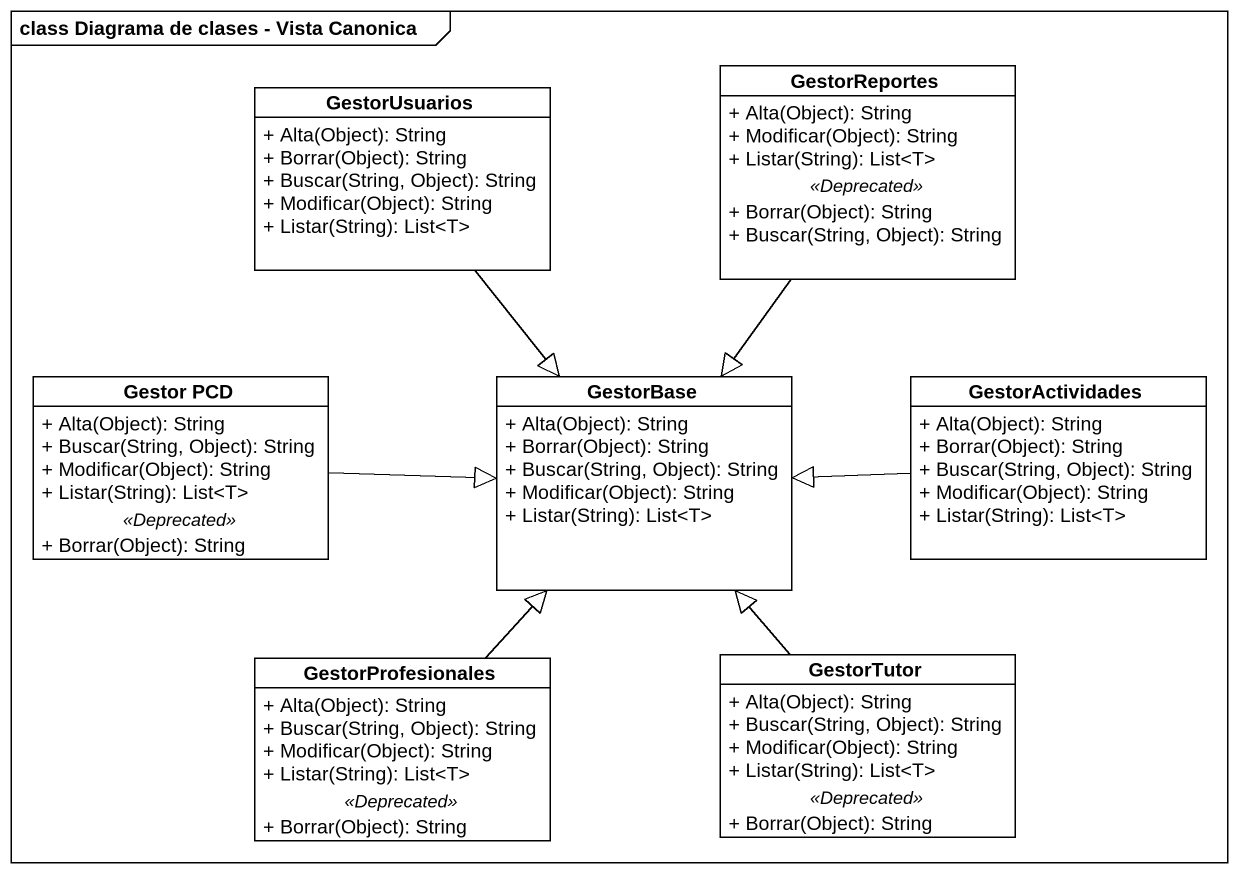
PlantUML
@startuml
mainframe class Diagrama de clases - Vista Canonica
hide circle
hide empty members
skinparam classAttributeIconSize 0
class GestorReportes #FFFFFF {
  + Alta(Object): String
  + Modificar(Object): String
  + Listar(String): List<T>
  .. <<Deprecated>> ..
  + Borrar(Object): String
  + Buscar(String, Object): String
}
class GestorUsuarios #FFFFFF {
  + Alta(Object): String
  + Borrar(Object): String
  + Buscar(String, Object): String
  + Modificar(Object): String
  + Listar(String): List<T>
}
class "Gestor PCD" as Gestor_PCD #FFFFFF {
  + Alta(Object): String
  + Buscar(String, Object): String
  + Modificar(Object): String
  + Listar(String): List<T>
  .. <<Deprecated>> ..
  + Borrar(Object): String
}
class GestorBase #FFFFFF {
  + Alta(Object): String
  + Borrar(Object): String
  + Buscar(String, Object): String
  + Modificar(Object): String
  + Listar(String): List<T>
}
class GestorActividades #FFFFFF {
  + Alta(Object): String
  + Borrar(Object): String
  + Buscar(String, Object): String
  + Modificar(Object): String
  + Listar(String): List<T>
}
class GestorProfesionales #FFFFFF {
  + Alta(Object): String
  + Buscar(String, Object): String
  + Modificar(Object): String
  + Listar(String): List<T>
  .. <<Deprecated>> ..
  + Borrar(Object): String
}
class GestorTutor #FFFFFF {
  + Alta(Object): String
  + Buscar(String, Object): String
  + Modificar(Object): String
  + Listar(String): List<T>
  .. <<Deprecated>> ..
  + Borrar(Object): String
}
GestorReportes --|> GestorBase
GestorUsuarios --|> GestorBase
Gestor_PCD -right-|> GestorBase
GestorActividades -left-|> GestorBase
GestorProfesionales -up-|> GestorBase
GestorTutor -up-|> GestorBase
@enduml
